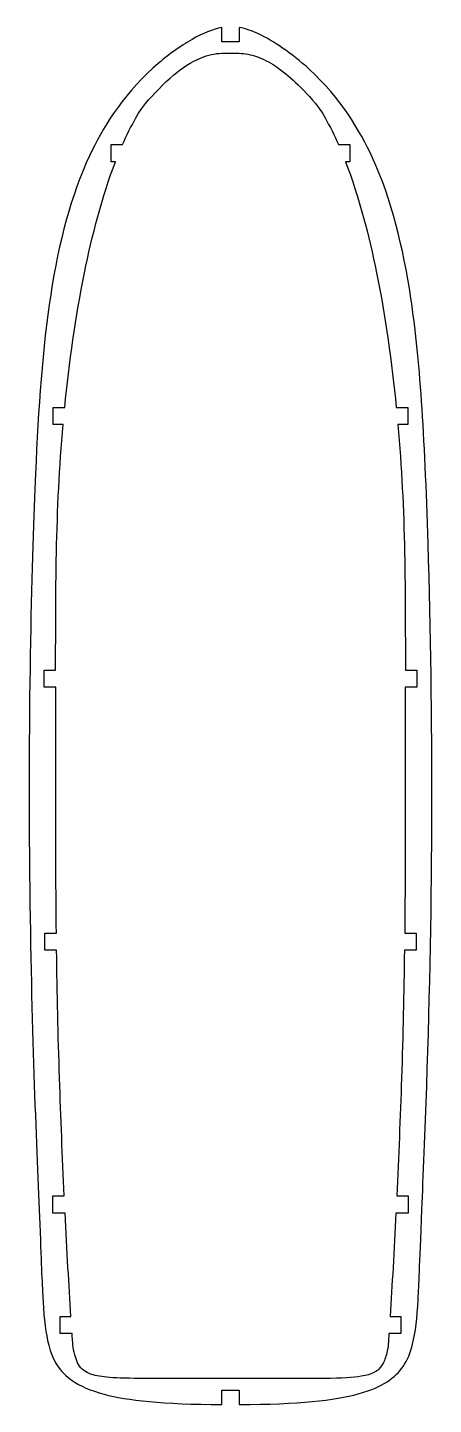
# Model space of a CAD drawing. Header units: millimetres. Extents: x -36 to 36, y -264 to -23.
import ezdxf

# ---------------------------------------------------------------- set-up
doc = ezdxf.new("R2010")
doc.units = ezdxf.units.MM
doc.layers.get('0').update_dxf_attribs({"linetype": 'CONTINUOUS'})

msp = doc.modelspace()

# ---------------------------------------------------------------- linework, layer by layer
for p, q in [((-1.5, -25.21), (-1.5, -22.71)), ((1.5, -22.71), (1.5, -25.21)), ((1.5, -25.21), (-1.5, -25.21)), ((-1.5, -27.21), (1.5, -27.21)), ((-20.91, -46.2), (-20.91, -43.2)), ((-20.91, -43.2), (-18.91, -43.2)), ((18.91, -43.2), (20.91, -43.2)), ((20.91, -43.2), (20.91, -46.2)), ((-20.14, -46.2), (-20.91, -46.2)), ((20.91, -46.2), (20.14, -46.2)), ((-31.04, -92.21), (-31.04, -89.21)), ((-31.04, -89.21), (-29.04, -89.21)), ((29.04, -89.21), (31.04, -89.21)), ((31.04, -89.21), (31.04, -92.21)), ((-29.32, -92.21), (-31.04, -92.21)), ((31.04, -92.21), (29.32, -92.21)), ((-32.63, -138.22), (-32.63, -135.22)), ((-32.63, -135.22), (-30.63, -135.22)), ((30.63, -135.22), (32.63, -135.22)), ((32.63, -135.22), (32.63, -138.22)), ((-30.62, -138.22), (-32.63, -138.22)), ((32.63, -138.22), (30.62, -138.22)), ((-32.51, -184.23), (-32.51, -181.23)), ((-32.51, -181.23), (-30.51, -181.23)), ((30.51, -181.23), (32.51, -181.23)), ((32.51, -181.23), (32.51, -184.23)), ((-30.47, -184.23), (-32.51, -184.23)), ((32.51, -184.23), (30.47, -184.23)), ((-31.12, -230.25), (-31.12, -227.25)), ((-31.12, -227.25), (-29.12, -227.25)), ((29.12, -227.25), (31.12, -227.25)), ((31.12, -227.25), (31.12, -230.25)), ((-28.98, -230.25), (-31.12, -230.25)), ((31.12, -230.25), (28.98, -230.25)), ((-29.85, -251.36), (-29.85, -248.36)), ((-29.85, -248.36), (-27.95, -248.36)), ((27.95, -248.36), (29.85, -248.36)), ((29.85, -248.36), (29.85, -251.36)), ((-27.75, -251.36), (-29.85, -251.36)), ((29.85, -251.36), (27.75, -251.36)), ((1.5, -259.22), (-1.5, -259.22)), ((-1.5, -263.77), (-1.5, -261.27)), ((-1.5, -261.27), (1.5, -261.27)), ((1.5, -261.27), (1.5, -263.77))]:
    msp.add_line(p, q)
for points, knots in [([(-1.5, -22.71), (-3.06, -22.96), (-4.88, -23.74), (-8.74, -25.93), (-11.15, -27.61), (-19.14, -34.84), (-22.51, -40.5), (-31.23, -59.1), (-33.15, -77.54), (-34.78, -114.67), (-35.56, -141.09), (-34.85, -200.05), (-33.96, -218.77), (-33.11, -239.94), (-33.02, -242.8), (-32.65, -248.91), (-32.38, -251.36), (-31.51, -254.67), (-31.05, -255.83), (-29.7, -257.95), (-28.82, -258.84), (-26.37, -260.54), (-24.55, -261.34), (-18.07, -263.04), (-11.92, -263.77), (-1.5, -263.77)], [-30.98022, -30.98022, -30.98022, -30.98022, -30.025203, -30.025203, -28.998903, -28.998903, -26.6613, -26.6613, -19.489122, -19.489122, -15.223739, -15.223739, -11.778833, -11.778833, -9.805532, -9.805532, -7.749628, -7.749628, -6.419193, -6.419193, -4.984016, -4.984016, -3.127274, -3.127274, 0, 0, 0, 0]), ([(1.5, -263.77), (11.94, -263.77), (18.26, -263.03), (24.49, -261.34), (26.13, -260.63), (28.62, -259.02), (29.53, -258.13), (31, -255.99), (31.52, -254.69), (32.42, -251.14), (32.68, -248.62), (33.02, -242.61), (33.09, -240.26), (33.75, -224.21), (34.11, -215.7), (35.51, -175.11), (35.56, -143.35), (34.02, -93.49), (33.16, -80.55), (30.24, -61.08), (28.18, -52.75), (22.69, -40.77), (19.32, -35.08), (10.67, -27.14), (7.44, -25.02), (3.85, -23.35), (2.65, -22.89), (1.5, -22.71)], [-23.783518, -23.783518, -23.783518, -23.783518, -20.87731, -20.87731, -19.381876, -19.381876, -17.991484, -17.991484, -16.444974, -16.444974, -14.299475, -14.299475, -12.436408, -12.436408, -11.507282, -11.507282, -7.502166, -7.502166, -4.901035, -4.901035, -2.658114, -2.658114, -1.19091, -1.19091, -0.348225, -0.348225, 0, 0, 0, 0]), ([(-14.91, -36.02), (-13.42, -34.3), (-11.7, -32.5), (-8.49, -29.81), (-6.88, -28.71), (-3.97, -27.54), (-2.75, -27.25), (-1.5, -27.21)], [-1.628997, -1.628997, -1.628997, -1.628997, -0.938494, -0.938494, -0.37468, -0.37468, 0, 0, 0, 0]), ([(1.5, -27.21), (2.55, -27.24), (3.58, -27.45), (5.72, -28.19), (6.81, -28.77), (9.69, -30.66), (11.96, -32.62), (14.91, -36.02)], [-2.73199, -2.73199, -2.73199, -2.73199, -2.092273, -2.092273, -1.351409, -1.351409, 0, 0, 0, 0]), ([(-18.91, -43.2), (-18.21, -41.61), (-17.42, -40.01), (-15.91, -37.39), (-15.32, -36.52), (-14.91, -36.02)], [-0.4409479, -0.4409479, -0.4409479, -0.4409479, -0.1922245, -0.1922245, 0, 0, 0, 0]), ([(14.91, -36.02), (15.32, -36.52), (15.91, -37.39), (17.42, -40.01), (18.21, -41.61), (18.91, -43.2)], [-0.9227325, -0.9227325, -0.9227325, -0.9227325, -0.5204813, -0.5204813, 0, 0, 0, 0]), ([(-29.04, -89.21), (-28.27, -81.39), (-27.15, -73.34), (-24.28, -59.22), (-22.5, -52.3), (-20.14, -46.2)], [-4.300193, -4.300193, -4.300193, -4.300193, -1.962401, -1.962401, 0, 0, 0, 0]), ([(20.14, -46.2), (22.5, -52.3), (24.28, -59.22), (27.15, -73.34), (28.27, -81.39), (29.04, -89.21)], [-4.337808, -4.337808, -4.337808, -4.337808, -2.358241, -2.358241, 0, 0, 0, 0]), ([(-30.63, -135.22), (-30.63, -131.21), (-30.64, -121.52), (-30.33, -106.99), (-29.98, -99.72), (-29.32, -92.21)], [-4.277518, -4.277518, -4.277518, -4.277518, -2.261637, -2.261637, 0, 0, 0, 0]), ([(29.32, -92.21), (29.98, -99.72), (30.33, -106.99), (30.64, -121.52), (30.63, -131.21), (30.63, -135.22)], [-2.553786, -2.553786, -2.553786, -2.553786, -1.203531, -1.203531, 0, 0, 0, 0]), ([(-30.51, -181.23), (-30.59, -173.75), (-30.61, -166.63), (-30.61, -152.15), (-30.61, -145.19), (-30.62, -138.22)], [-4.344084, -4.344084, -4.344084, -4.344084, -2.089184, -2.089184, 0, 0, 0, 0]), ([(30.62, -138.22), (30.61, -145.19), (30.61, -152.15), (30.61, -166.63), (30.59, -173.75), (30.51, -181.23)], [-4.326874, -4.326874, -4.326874, -4.326874, -2.245967, -2.245967, 0, 0, 0, 0]), ([(-29.12, -227.25), (-29.45, -220.45), (-29.73, -213.51), (-30.2, -199.11), (-30.37, -191.81), (-30.47, -184.23)], [-4.356892, -4.356892, -4.356892, -4.356892, -2.274308, -2.274308, 0, 0, 0, 0]), ([(30.47, -184.23), (30.37, -191.81), (30.2, -199.11), (29.73, -213.51), (29.45, -220.45), (29.12, -227.25)], [-4.273004, -4.273004, -4.273004, -4.273004, -2.042486, -2.042486, 0, 0, 0, 0]), ([(-27.95, -248.36), (-28.14, -245.53), (-28.31, -242.66), (-28.65, -236.66), (-28.82, -233.43), (-28.98, -230.25)], [-1.804291, -1.804291, -1.804291, -1.804291, -0.955591, -0.955591, 0, 0, 0, 0]), ([(28.98, -230.25), (28.82, -233.43), (28.65, -236.66), (28.31, -242.66), (28.14, -245.53), (27.95, -248.36)], [-1.80441, -1.80441, -1.80441, -1.80441, -0.848756, -0.848756, 0, 0, 0, 0]), ([(-27.59, -253.72), (-27.62, -253.33), (-27.64, -252.94), (-27.7, -252.15), (-27.73, -251.76), (-27.75, -251.36)], [-0.2368648, -0.2368648, -0.2368648, -0.2368648, -0.1198223, -0.1198223, 0, 0, 0, 0]), ([(27.75, -251.36), (27.73, -251.76), (27.7, -252.15), (27.64, -252.94), (27.62, -253.33), (27.59, -253.72)], [-0.2368661, -0.2368661, -0.2368661, -0.2368661, -0.1170431, -0.1170431, 0, 0, 0, 0]), ([(-1.5, -259.22), (-13.55, -259.22), (-18.15, -259.28), (-22.51, -258.94), (-23.55, -258.77), (-24.9, -258.32), (-25.33, -258.1), (-26.09, -257.52), (-26.39, -257.17), (-27.06, -256), (-27.34, -255.03), (-27.59, -253.72)], [-1.865424, -1.865424, -1.865424, -1.865424, -1.162481, -1.162481, -0.841382, -0.841382, -0.626928, -0.626928, -0.399618, -0.399618, 0, 0, 0, 0]), ([(27.59, -253.72), (27.41, -254.66), (27.22, -255.42), (26.77, -256.54), (26.54, -256.95), (25.93, -257.67), (25.56, -257.96), (24.55, -258.48), (23.84, -258.69), (19.95, -259.32), (15.55, -259.22), (1.5, -259.22)], [-8.693927, -8.693927, -8.693927, -8.693927, -7.473802, -7.473802, -6.541055, -6.541055, -5.537938, -5.537938, -4.213622, -4.213622, 0, 0, 0, 0])]:
    msp.add_open_spline(points, degree=3, knots=knots)

doc.saveas('drawing.dxf')
